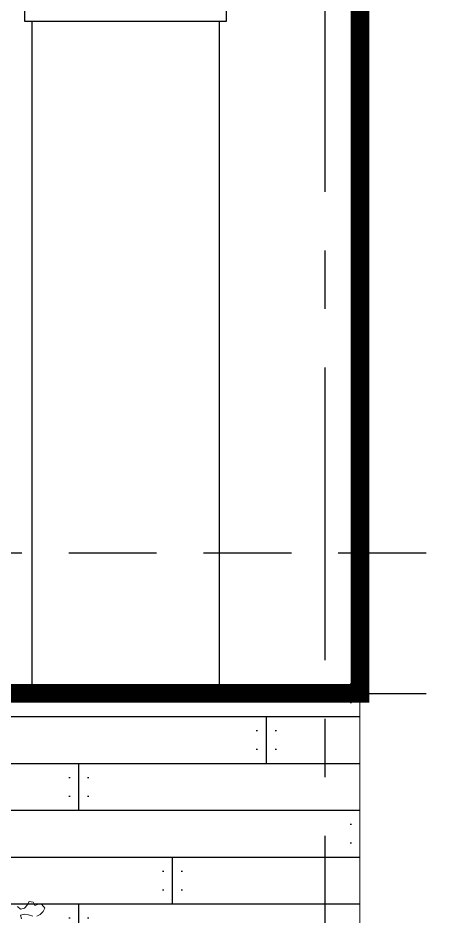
# Model space of a CAD drawing. Header units: metres. Extents: x -58 to 722, y -1100 to 345.
# Drawn here: x 243.609 to 244.537, y -482.747 to -480.829 of the extents above; entities that cross this region are included whole.
import ezdxf

# ---------------------------------------------------------------- set-up
doc = ezdxf.new("R2010")
doc.units = ezdxf.units.M
doc.header["$MEASUREMENT"] = 0
for name, pattern in [('CENTER2', [1.125, 0.75, -0.125, 0.125, -0.125]), ('CENTERX2', [4, 2.5, -0.5, 0.5, -0.5]), ('HIDDEN2', [0.1875, 0.125, -0.0625])]:
    doc.linetypes.add(name, pattern=pattern)
doc.layers.add('FSR_ARQ_006ARBOLES', color=74, linetype='Continuous', lineweight=0)
doc.layers.add('muro bajo', color=33, linetype='Continuous', lineweight=9)
for name, color, linetype in [('FSR_ARQ_007PROYECCIONES', 200, 'HIDDEN2'), ('FSR_ARQ_008MOBILIARIO', 115, 'Continuous'), ('FSR_ARQ_016EJES', 135, 'CENTER2'), ('FSR_ARQ_29PERFILES ACERO', 143, 'Continuous')]:
    doc.layers.add(name, color=color, linetype=linetype)

# ---------------------------------------------------------------- blocks, each defined once
blk = doc.blocks.new('arboles fsr 01')
at = {"layer": 'FSR_ARQ_006ARBOLES'}
for points in [[(185.8442, -35.391), (185.8463, -35.3824), (185.837, -35.3803), (185.8284, -35.3817), (185.8191, -35.3846)], [(185.8098, -35.3846), (185.8027, -35.381), (185.7955, -35.3745), (185.792, -35.3667), (185.7984, -35.3588), (185.8063, -35.3581), (185.8141, -35.361), (185.8184, -35.3538), (185.827, -35.3517), (185.8313, -35.3603), (185.8377, -35.3667), (185.8463, -35.3689), (185.8528, -35.3631)]]:
    blk.add_lwpolyline(points, dxfattribs=at)

msp = doc.modelspace()

# ---------------------------------------------------------------- hatches: boundary and pattern name
at = {"layer": 'FSR_ARQ_008MOBILIARIO', "ltscale": 0.005}
h = msp.add_hatch(dxfattribs=at)
h.set_pattern_fill('BOARDWN', color=256, scale=0.05, pattern_type=2)
h.set_pattern_definition([(0, (241.93889, -478.3208), (0, 0.1), []), (90, (241.9389, -478.3208), (-0.2, 0.2), [0.1, -0.7]), (90, (241.9589, -478.2908), (-0.2, 0.2), [0, -0.04, 0, -0.76]), (90, (242.7189, -478.2908), (-0.2, 0.2), [0, -0.04, 0, -0.76]), (90, (242.3389, -478.2208), (-0.2, 0.2), [0.1, -0.7]), (90, (242.3189, -478.1908), (-0.2, 0.2), [0, -0.04, 0, -0.76]), (90, (242.3589, -478.1908), (-0.2, 0.2), [0, -0.04, 0, -0.76])])
h.paths.add_polyline_path([(244.3386, -482.2444), (241.8386, -482.2544), (241.8386, -484.6514), (244.3386, -484.6514)])

# ---------------------------------------------------------------- linework, layer by layer
at = {"layer": 'FSR_ARQ_007PROYECCIONES', "ltscale": 1.5}
for p, q in [((231.93, -481.9714), (248.2949, -481.9714)), ((231.93, -482.2714), (248.2949, -482.2714))]:
    msp.add_line(p, q, dxfattribs=at)
at = {"layer": 'FSR_ARQ_016EJES', "linetype": 'CENTERX2', "ltscale": 0.25}
msp.add_line((244.2636, -474.5754), (244.2636, -485.6001), dxfattribs=at)
at = {"layer": 'FSR_ARQ_29PERFILES ACERO', "ltscale": 0.005}
msp.add_lwpolyline([(244.0536, -480.8364), (243.6236, -480.8364), (243.6236, -479.3564), (244.0536, -479.3564)], close=True, dxfattribs=at)
for points in [[(243.6386, -480.8364), (243.6386, -482.2714)], [(244.0386, -480.8364), (244.0386, -482.2714)]]:
    msp.add_lwpolyline(points, dxfattribs=at)
at = {"layer": 'muro bajo', "ltscale": 0.005, "const_width": 0.04}
msp.add_lwpolyline([(236.4386, -478.2114), (244.3386, -478.2114), (244.3386, -482.2714), (236.4386, -482.2714)], close=True, dxfattribs=at)
at = {"layer": 'muro bajo', "ltscale": 0.005}
for points in [[(244.3386, -478.2114), (244.3386, -482.2714)], [(236.4386, -482.2614), (244.3386, -482.2614)], [(236.4386, -482.2714), (244.3386, -482.2714)], [(244.3386, -482.2714), (244.3386, -484.8314)]]:
    msp.add_lwpolyline(points, dxfattribs=at)

# ---------------------------------------------------------------- block references
at = {"layer": 'FSR_ARQ_006ARBOLES', "xscale": -0.9551441900355857, "yscale": 0.9551441900355857, "zscale": 0.9551441900355857}
msp.add_blockref('arboles fsr 01', (421.1247, -448.9494), dxfattribs=at)

doc.saveas('drawing.dxf')
